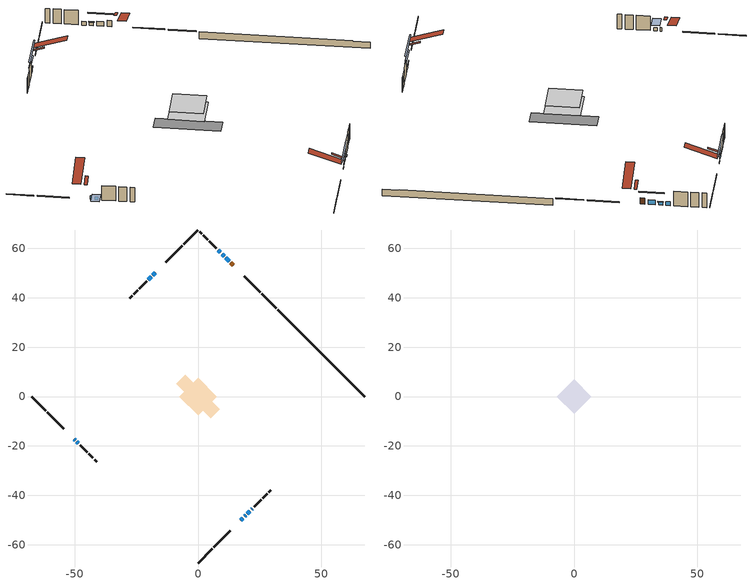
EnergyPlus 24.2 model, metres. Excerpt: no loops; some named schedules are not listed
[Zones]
conditioned space
 floor adiabatic (AdiabaticFloorConstruction): -7.52,0 0,7.52 7.52,0 0,-7.52 z2.98
 floor foundation (Slab1 construction): -8.78,5.17 -5.17,8.78 8.78,-5.17 5.17,-8.78 z-1.75
 wall outside (RimJoist1 construction): 0,-67.45 5.74,-61.71 / -67.45,0 -61.71,-5.74 / 0,67.45 -5.74,61.71 / 31.66,35.79 25.92,41.53 z0.54:0.84
 wall outside (RimJoist2 construction): 6.39,-61.05 12.98,-54.47 / -61.05,-6.39 -54.47,-12.98 / -6.39,61.05 -12.98,54.47 / 25.26,42.18 18.68,48.77 z0.54:0.84
 wall outside (AdiabaticWallConstruction 1): 14.33,53.12 13.36,54.09 z0.54:2.57
 wall outside (AdiabaticWallConstruction): -50.12,-17.33 -49.82,-17.63 / 9.07,58.38 8.11,59.34 z0.54:1.76; 12.7,54.75 11.19,56.25 z0.54:2.06; 10.54,56.91 9.73,57.72 / -19.03,48.42 -20.18,47.27 z0.54:1.48; -17.33,50.12 -18.37,49.07 / 17.33,-50.12 18.19,-49.25 z0.54:0.85; -49.17,-18.28 -48.45,-19 / 19.95,-47.49 21.03,-46.41 z0.54:1.58; 18.85,-48.6 19.3,-48.15 z0.54:1.28; 21.69,-45.76 22.07,-45.38 z0.54:1.08
 wall outside (Wall1 construction): 22.72,-44.72 25.64,-41.81 / -47.79,-19.66 -44.87,-22.57 / -20.84,46.61 -23.75,43.69 / 7.45,59.99 4.54,62.91 z0.54:5.42
 wall outside (Wall2 construction): 26.29,-41.15 27.95,-39.49 / -44.22,-23.23 -42.56,-24.89 / -24.41,43.04 -26.07,41.38 / 3.88,63.56 2.22,65.22 z0.54:5.42
 wall outside (Wall3 construction): 28.61,-38.84 29.52,-37.93 / -41.9,-25.55 -40.99,-26.45 / -26.73,40.72 -27.63,39.81 / 1.56,65.88 0.66,66.79 z0.54:5.42
 wall foundation (FoundationWall1 construction): 32.32,35.13,-1.75 32.32,35.13,0.54 63.93,3.51,0.54 63.93,3.51,0.37 67.45,0,0.37 67.45,0,-1.75
 window (WindowConstruction 7): -50.12,-17.33 -49.82,-17.63 z0.54:1.76
 window (WindowConstruction 5): 12.7,54.75 11.19,56.25 z0.54:2.06
 window (WindowConstruction 6): 10.54,56.91 9.73,57.72 z0.54:1.48
 window (WindowConstruction 9): -17.33,50.12 -18.37,49.07 z0.54:0.84
 window (WindowConstruction 10): 17.33,-50.12 18.19,-49.25 z0.54:0.84
 window (WindowConstruction 8): 9.07,58.38 8.11,59.34 z0.54:1.76
 window (WindowConstruction): -49.16,-18.28 -48.45,-19 z0.54:1.58
 window (WindowConstruction 1): -19.03,48.42 -20.18,47.27 z0.54:1.48
 window (WindowConstruction 2): 18.85,-48.6 19.3,-48.15 z0.54:1.28
 window (WindowConstruction 3): 19.95,-47.49 21.03,-46.42 z0.54:1.58
 window (WindowConstruction 4): 21.69,-45.76 22.06,-45.38 z0.54:1.07
 door (Door): 14.33,53.12 13.36,54.09 z0.54:2.57
 ceiling adiabatic (AdiabaticFloorConstruction): 0,-7.52 7.52,0 0,7.52 -7.52,0 z2.98
 roof outside (Roof2 construction): 16.67,-50.77,5.42 14.44,-48.54,6.47 13.85,-49.13,6.47 16.08,-51.36,5.42; -50.77,-16.67,5.42 -48.54,-14.44,6.47 -49.13,-13.85,6.47 -51.36,-16.08,5.42; -16.67,50.77,5.42 -14.44,48.54,6.47 -13.85,49.13,6.47 -16.08,51.36,5.42; 14.99,52.46,5.42 12.75,50.23,6.47 13.34,49.64,6.47 15.57,51.87,5.42
attic - vented
 floor to conditioned space (Floor1 construction Reversed): -6.97,0 0,6.97 6.97,0 0,-6.97 z5.42
 roof outside (Roof1 construction): 15.43,-52.02,5.42 8.64,-45.23,8.62 6.85,-47.02,8.62 13.64,-53.81,5.42; -52.02,-15.43,5.42 -45.23,-8.64,8.62 -47.02,-6.85,8.62 -53.81,-13.64,5.42; -15.43,52.02,5.42 -8.64,45.23,8.62 -6.85,47.02,8.62 -13.64,53.81,5.42; 16.23,51.21,5.42 9.45,44.43,8.62 11.23,42.64,8.62 18.02,49.43,5.42
shading: 9.33,58.12 14.57,52.88 14.86,53.17 9.62,58.41 z4.7; 9.58,57.86 10.68,56.77 10.97,57.06 9.88,58.15 z1.68; -22.18,45.27 -13.53,53.92 -13.82,54.21 -22.47,45.56 z6.22; 22,-45.45 13.53,-53.92 13.82,-54.21 22.29,-45.74 z6.22; -47.91,-19.54 -49.7,-17.75 -52.4,-20.44 -50.6,-22.23 z2.34; -22.05,45.4 -17.16,50.28 -17.45,50.57 -22.34,45.69 z4.12; 21.16,-46.28 16.98,-50.46 17.27,-50.76 21.45,-46.57 z3.92; 22.9,-44.55 18.09,-49.36 18.38,-49.65 23.19,-44.84 z4.22; 22.21,-45.24 21.55,-45.9 21.84,-46.19 22.5,-45.53 z1.27
[Building]
Building 1: Terrain=Suburbs
[Site:Location]
Toronto City Centre_ON: Latitude {deg}=43.63; Longitude {deg}=-79.39; Time Zone {hr}=-5; Elevation {m}=77; Keep Site Location Information=Yes
[Site:GroundTemperature:Shallow]
5.01852, 3.26908, 3.12898, 3.95918, 7.29196, 10.6092, 13.4851, 15.3069, 15.4617, 13.9799, 11.1774, 7.9619
[Site:WaterMainsTemperature]
Calculation Method=Schedule; Temperature Schedule=mains temperature schedule
[Material] Roughness=Rough; Thermal Absorptance=0.9
Name | Thickness {m} | Conductivity {W/m-K} | Density {kg/m3} | Specific Heat {J/kg-K} | Solar Absorptance | Visible Absorptance
asphalt or fiberglass shingles | 0.00635 | 0.162714 | 1121.4 | 1465.45 | 0.4 | 0.4
ceiling loosefill ins | 0.254 | 0.0480833 | 16.02 | 1046.75 | 0.7 | 0.7
ceiling stud and cavity | 0.1397 | 0.200345 | 65.682 | 1177.47 | 0.7 | 0.7
concrete 4.0 in. | 0.1016 | 1.803125 | 2242.8 | 837.4 | 0.7 | 0.7
concrete 8.0 in. | 0.2032 | 1.803125 | 2242.8 | 837.4 | 0.7 | 0.7
door material | 0.04445 | 0.053851 | 512.64 | 1214.23 | 0.7 | 0.7
exterior vertical ins | 0.0457286 | 0.029427 | 32.04 | 1214.23 | 0.7 | 0.7
floor covering | 0.0127 | 0.0433444 | 54.468 | 1339.84 | 0.6 | 0.6
floor rigid ins; wall rigid ins | 0.512978 | 0.029427 | 32.04 | 1214.23 | 0.7 | 0.7
floor stud and cavity | 0.1397 | 1.75129 | 37.0049 | 1207.88 | 0.7 | 0.7
furniture material conditioned space 1 | 0.1524 | 0.115458 | 640.8 | 1214.23 | 0.6 | 0.6
gypsum board | 0.0127 | 0.160291 | 801 | 837.4 | 0.6 | 0.6
gypsum board 1 | 0.0127 | 0.160291 | 801 | 837.4 | 0.7 | 0.7
osb sheathing 0.5 in. | 0.0127 | 0.115458 | 512.64 | 1214.23 | 0.7 | 0.7
osb sheathing 0.75 in. | 0.01905 | 0.115458 | 512.64 | 1214.23 | 0.7 | 0.7
osb sheathing 2.0 in. | 0.0508 | 0.115458 | 512.64 | 1214.23 | 0.7 | 0.7
rim joist rigid ins | 0.051816 | 0.029427 | 32.04 | 1214.23 | 0.7 | 0.7
rim joist stud and cavity | 0.0508 | 0.0405436 | 125.044 | 1163.47 | 0.6 | 0.6
rim joist stud and cavity 1 | 0.0508 | 0.275866 | 125.044 | 1163.47 | 0.6 | 0.6
roof rigid ins | 0.103632 | 0.029427 | 32.04 | 1214.23 | 0.7 | 0.7
roof stud and cavity | 0.2032 | 0.0697794 | 78.34581 | 1123.46 | 0.7 | 0.7
wall stud and cavity | 0.1397 | 0.0817079 | 139.0536 | 1170.24 | 0.7 | 0.7
wall stud and cavity 1 | 0.1397 | 0.084134 | 139.0536 | 1170.24 | 0.7 | 0.7
wall stud and cavity 2 | 0.1397 | 0.111274 | 139.0536 | 1170.24 | 0.7 | 0.7
wall stud and cavity 3 | 0.0889 | 0.380278 | 52.3479 | 1209.89 | 0.7 | 0.7
wall stud and cavity 4 | 0.0889 | 0.391764 | 83.0341 | 1211.67 | 0.7 | 0.7
wood siding | 0.0254 | 0.102417 | 544.68 | 1172.36 | 0.4 | 0.4
wood siding 1; wood siding 2; wood siding 3 | 0.0254 | 0.102417 | 544.68 | 1172.36 | 0.7 | 0.7
[WindowMaterial:SimpleGlazingSystem]
Name | U-Factor {W/m2-K} | Solar Heat Gain Coefficient
WindowMaterial | 2.02648 | 0.54
WindowMaterial 1 | 2.77541 | 0.54
WindowMaterial 10 | 2.71352 | 0.29
WindowMaterial 2 | 2.76462 | 0.49
WindowMaterial 3 | 2.78052 | 0.67
WindowMaterial 4 | 4.210237 | 0.66
WindowMaterial 5 | 2.79414 | 0.65
WindowMaterial 6 | 2.773703 | 0.65
WindowMaterial 7 | 3.10246 | 0.6
WindowMaterial 8 | 2.98038 | 0.61
WindowMaterial 9 | 2.722601 | 0.31
[Construction]
AdiabaticFloorConstruction: floor stud and cavity, floor rigid ins, osb sheathing 0.75 in., floor covering
AdiabaticWallConstruction: wood siding 2, wall rigid ins, wall stud and cavity 3, gypsum board
AdiabaticWallConstruction 1: wood siding 3, wall rigid ins, wall stud and cavity 3, gypsum board
Door: door material
Floor1 construction Reversed: gypsum board, ceiling stud and cavity, ceiling loosefill ins
FoundationWall1 construction: concrete 8.0 in., gypsum board 1
furniture construction conditioned space 1: furniture material conditioned space 1
PartitionWallConstruction: gypsum board, wall stud and cavity 4, gypsum board
RimJoist1 construction: wood siding 1, rim joist rigid ins, osb sheathing 2.0 in., rim joist stud and cavity
RimJoist2 construction: wood siding 1, rim joist rigid ins, osb sheathing 2.0 in., rim joist stud and cavity 1
Roof1 construction: asphalt or fiberglass shingles
Roof2 construction: asphalt or fiberglass shingles, roof rigid ins, osb sheathing 0.75 in., roof stud and cavity, gypsum board
Slab1 construction: concrete 4.0 in.
Wall1 construction: wood siding, osb sheathing 0.5 in., wall stud and cavity, gypsum board
Wall2 construction: wood siding, osb sheathing 0.5 in., wall stud and cavity 1, gypsum board
Wall3 construction: wood siding, osb sheathing 0.5 in., wall stud and cavity 2, gypsum board
WindowConstruction: WindowMaterial
WindowConstruction 1: WindowMaterial 1
WindowConstruction 10: WindowMaterial 10
WindowConstruction 2: WindowMaterial 2
WindowConstruction 3: WindowMaterial 3
WindowConstruction 4: WindowMaterial 4
WindowConstruction 5: WindowMaterial 5
WindowConstruction 6: WindowMaterial 6
WindowConstruction 7: WindowMaterial 7
WindowConstruction 8: WindowMaterial 8
WindowConstruction 9: WindowMaterial 9
[Zone] Multiplier=1; Part of Total Floor Area=Yes
Name | Volume {m3}
attic - vented | 50.4131
conditioned space | 574
[Space]
Name | Zone | Volume {m3}
attic - vented 1 | attic - vented | 50.4131
conditioned space 1 | conditioned space | 574
[ZoneInfiltration:EffectiveLeakageArea]
infil attic - vented 1: Zone or Space=attic - vented 1; Schedule=Always On Discrete; Effective Air Leakage Area {cm2}=4087.58; Stack Coefficient=0.000222448; Wind Coefficient=1.00771e-05
[ZoneMixing]
whole house fan mix: Zone or Space=attic - vented; Schedule=Always On Continuous; Design Flow Rate Calculation Method=Flow/Zone; Design Flow Rate {m3/s}=0; Source Zone or Space=conditioned space
[SurfaceProperty:ExposedFoundationPerimeter]
Slab1: Exposed Perimeter Calculation Method=TotalExposedPerimeter; Total Exposed Perimeter {m}=49.683
[InternalMass] Zone or ZoneList=conditioned space; Space or SpaceList=conditioned space 1
Name | Construction | Surface Area {m2}
furniture mass conditioned space 1 | furniture construction conditioned space 1 | 85.5801
partition wall mass | PartitionWallConstruction | 213.95
[Lights]
interior lighting: Zone or ZoneList or Space or SpaceList=conditioned space 1; Schedule=interior lighting schedule; Design Level Calculation Method=LightingLevel; Lighting Level {W}=343.2; Return Air Fraction=0; Fraction Radiant=0.6; Fraction Visible=0.2; Fraction Replaceable=1
[People]
occupants: Zone or ZoneList or Space or SpaceList=conditioned space 1; Number of People Schedule=occupants schedule; Number of People Calculation Method=People; Number of People=3; Fraction Radiant=0.314171; Sensible Heat Fraction=0.56303; Activity Level Schedule=occupants activity schedule; Carbon Dioxide Generation Rate {m3/s-W}=0; Enable ASHRAE 55 Comfort Warnings=No; Mean Radiant Temperature Calculation Type=EnclosureAveraged
[ElectricEquipment] Zone or ZoneList or Space or SpaceList=conditioned space 1; Design Level Calculation Method=EquipmentLevel
Name | Schedule | Design Level {W} | Fraction Latent | Fraction Radiant | Fraction Lost
clothes dryer | clothes dryer schedule | 140.772 | 0.015 | 0.081 | 0.85
clothes washer | clothes washer schedule | 32.1985 | 0.03 | 0.162 | 0.7
cooking range | cooking range schedule | 215.147 | 0.08 | 0.432 | 0.2
dishwasher | dishwasher schedule | 66.8632 | 0.3 | 0.18 | 0.4
fridge | fridge schedule | 72.9452 | 0 | 0.6 | 0
mech vent house fan | mech vent house fan schedule | 7.62 | 0 | 0 | 1
mech vent house fan cfis | mech vent house fan cfis schedule | 0 | 0 | 0 | 0
misc plug loads | misc plug loads schedule | 494.7 | 0.045 | 0.513 | 0.1
whole house fan | Always On Discrete | 0 | 0 | 0 | 1
[OtherEquipment] Zone or ZoneList or Space or SpaceList=conditioned space 1; Design Level Calculation Method=EquipmentLevel
Name | Fuel Type | Schedule | Design Level {W} | Fraction Latent | Fraction Radiant | Fraction Lost
clothes dryer 1 | Electricity | clothes dryer schedule | 0 | 0.015 | 0.081 | 0.85
cooking range 1 | Electricity | cooking range schedule | 0 | 0.08 | 0.432 | 0.2
general water use latent | None | general water use schedule | 62.594 | 1 | 0 | 0
general water use sensible | None | general water use schedule | -61.6891 | 0 | 0.6 | 0
mech vent house fan latent load | None | Always On Discrete | 0 | 1 | 0 | 0
mech vent house fan sensible load | None | Always On Discrete | 0 | 0 | 0 | 0
water heater energy adjustment1 | NaturalGas | Always On Discrete | 0.01 | 0 | 0 | 1
[ZoneInfiltration:DesignFlowRate] Zone or ZoneList or Space or SpaceList=conditioned space 1; Schedule=Always On Discrete; Design Flow Rate Calculation Method=Flow/Zone; Design Flow Rate {m3/s}=0
infil flow; natural vent flow; whole house fan flow
[Foundation:Kiva]
Foundation Kiva 1: Initial Indoor Air Temperature {C}=18; Wall Height Above Grade {m}=0.539984; Wall Depth Below Slab {m}=0.2032; Custom Block Material Name 1=exterior vertical ins; Custom Block Depth 1 {m}=2.28999; Custom Block X Position 1 {m}=0.2159; Custom Block Z Position 1 {m}=0
[Foundation:Kiva:Settings]
Soil Conductivity {W/m-K}=0.849921; Soil Density {kg/m3}=1842.3; Soil Specific Heat {J/kg-K}=418.7; Ground Solar Absorptivity=0.9; Ground Thermal Absorptivity=0.9; Ground Surface Roughness {m}=0.03; Far-Field Width {m}=40; Deep-Ground Boundary Condition=ZeroFlux; Deep-Ground Depth {m}=40; Minimum Cell Dimension {m}=0.2; Maximum Cell Growth Coefficient=3; Simulation Timestep=Timestep
[Exterior:Lights]
exterior lighting: Schedule=exterior lighting schedule; Design Level {W}=75.6
[Schedule:Constant]
Name | Hourly Value
Always On Continuous; mech vent house fan schedule; mech vent house fan cfis schedule; Always On Discrete | 1
occupants activity schedule | 117.228
fridge schedule | 0
[Schedule:Week:Daily]
interior lighting schedule Week Rule - Jan1-Jan27: interior lighting schedule day, interior lighting schedule day, interior lighting schedule day, interior lighting schedule day, interior lighting schedule day, interior lighting schedule day, interior lighting schedule day, interior lighting schedule default day, interior lighting schedule default day, interior lighting schedule default day, interior lighting schedule default day, interior lighting schedule default day
interior lighting schedule Week Rule - Jan28-Feb3: interior lighting schedule day, interior lighting schedule day, interior lighting schedule day, interior lighting schedule day, interior lighting schedule day 1, interior lighting schedule day 1, interior lighting schedule day 1, interior lighting schedule default day, interior lighting schedule default day, interior lighting schedule default day, interior lighting schedule default day, interior lighting schedule default day
interior lighting schedule Week Rule - Feb4-Feb24: interior lighting schedule day 1, interior lighting schedule day 1, interior lighting schedule day 1, interior lighting schedule day 1, interior lighting schedule day 1, interior lighting schedule day 1, interior lighting schedule day 1, interior lighting schedule default day, interior lighting schedule default day, interior lighting schedule default day, interior lighting schedule default day, interior lighting schedule default day
interior lighting schedule Week Rule - Feb25-Mar3: interior lighting schedule day 1, interior lighting schedule day 1, interior lighting schedule day 1, interior lighting schedule day 1, interior lighting schedule day 2, interior lighting schedule day 2, interior lighting schedule day 2, interior lighting schedule default day, interior lighting schedule default day, interior lighting schedule default day, interior lighting schedule default day, interior lighting schedule default day
interior lighting schedule Week Rule - Mar4-Mar31: interior lighting schedule day 2, interior lighting schedule day 2, interior lighting schedule day 2, interior lighting schedule day 2, interior lighting schedule day 2, interior lighting schedule day 2, interior lighting schedule day 2, interior lighting schedule default day, interior lighting schedule default day, interior lighting schedule default day, interior lighting schedule default day, interior lighting schedule default day
interior lighting schedule Week Rule - Apr1-Apr28: interior lighting schedule day 3, interior lighting schedule day 3, interior lighting schedule day 3, interior lighting schedule day 3, interior lighting schedule day 3, interior lighting schedule day 3, interior lighting schedule day 3, interior lighting schedule default day, interior lighting schedule default day, interior lighting schedule default day, interior lighting schedule default day, interior lighting schedule default day
interior lighting schedule Week Rule - Apr29-May5: interior lighting schedule day 3, interior lighting schedule day 3, interior lighting schedule day 4, interior lighting schedule day 4, interior lighting schedule day 4, interior lighting schedule day 4, interior lighting schedule day 4, interior lighting schedule default day, interior lighting schedule default day, interior lighting schedule default day, interior lighting schedule default day, interior lighting schedule default day
interior lighting schedule Week Rule - May6-May26: interior lighting schedule day 4, interior lighting schedule day 4, interior lighting schedule day 4, interior lighting schedule day 4, interior lighting schedule day 4, interior lighting schedule day 4, interior lighting schedule day 4, interior lighting schedule default day, interior lighting schedule default day, interior lighting schedule default day, interior lighting schedule default day, interior lighting schedule default day
interior lighting schedule Week Rule - May27-Jun2: interior lighting schedule day 4, interior lighting schedule day 4, interior lighting schedule day 4, interior lighting schedule day 4, interior lighting schedule day 4, interior lighting schedule day 5, interior lighting schedule day 5, interior lighting schedule default day, interior lighting schedule default day, interior lighting schedule default day, interior lighting schedule default day, interior lighting schedule default day
interior lighting schedule Week Rule - Jun3-Jun30: interior lighting schedule day 5, interior lighting schedule day 5, interior lighting schedule day 5, interior lighting schedule day 5, interior lighting schedule day 5, interior lighting schedule day 5, interior lighting schedule day 5, interior lighting schedule default day, interior lighting schedule default day, interior lighting schedule default day, interior lighting schedule default day, interior lighting schedule default day
interior lighting schedule Week Rule - Jul1-Jul28: interior lighting schedule day 6, interior lighting schedule day 6, interior lighting schedule day 6, interior lighting schedule day 6, interior lighting schedule day 6, interior lighting schedule day 6, interior lighting schedule day 6, interior lighting schedule default day, interior lighting schedule default day, interior lighting schedule default day, interior lighting schedule default day, interior lighting schedule default day
interior lighting schedule Week Rule - Jul29-Aug4: interior lighting schedule day 6, interior lighting schedule day 6, interior lighting schedule day 6, interior lighting schedule day 7, interior lighting schedule day 7, interior lighting schedule day 7, interior lighting schedule day 7, interior lighting schedule default day, interior lighting schedule default day, interior lighting schedule default day, interior lighting schedule default day, interior lighting schedule default day
interior lighting schedule Week Rule - Aug5-Aug25: interior lighting schedule day 7, interior lighting schedule day 7, interior lighting schedule day 7, interior lighting schedule day 7, interior lighting schedule day 7, interior lighting schedule day 7, interior lighting schedule day 7, interior lighting schedule default day, interior lighting schedule default day, interior lighting schedule default day, interior lighting schedule default day, interior lighting schedule default day
interior lighting schedule Week Rule - Aug26-Sep1: interior lighting schedule day 7, interior lighting schedule day 7, interior lighting schedule day 7, interior lighting schedule day 7, interior lighting schedule day 7, interior lighting schedule day 7, interior lighting schedule day 8, interior lighting schedule default day, interior lighting schedule default day, interior lighting schedule default day, interior lighting schedule default day, interior lighting schedule default day
interior lighting schedule Week Rule - Sep2-Sep29: interior lighting schedule day 8, interior lighting schedule day 8, interior lighting schedule day 8, interior lighting schedule day 8, interior lighting schedule day 8, interior lighting schedule day 8, interior lighting schedule day 8, interior lighting schedule default day, interior lighting schedule default day, interior lighting schedule default day, interior lighting schedule default day, interior lighting schedule default day
interior lighting schedule Week Rule - Sep30-Oct6: interior lighting schedule day 8, interior lighting schedule day 9, interior lighting schedule day 9, interior lighting schedule day 9, interior lighting schedule day 9, interior lighting schedule day 9, interior lighting schedule day 9, interior lighting schedule default day, interior lighting schedule default day, interior lighting schedule default day, interior lighting schedule default day, interior lighting schedule default day
interior lighting schedule Week Rule - Oct7-Oct27: interior lighting schedule day 9, interior lighting schedule day 9, interior lighting schedule day 9, interior lighting schedule day 9, interior lighting schedule day 9, interior lighting schedule day 9, interior lighting schedule day 9, interior lighting schedule default day, interior lighting schedule default day, interior lighting schedule default day, interior lighting schedule default day, interior lighting schedule default day
interior lighting schedule Week Rule - Oct28-Nov3: interior lighting schedule day 9, interior lighting schedule day 9, interior lighting schedule day 9, interior lighting schedule day 9, interior lighting schedule day 10, interior lighting schedule day 10, interior lighting schedule day 10, interior lighting schedule default day, interior lighting schedule default day, interior lighting schedule default day, interior lighting schedule default day, interior lighting schedule default day
interior lighting schedule Week Rule - Nov4-Nov24: interior lighting schedule day 10, interior lighting schedule day 10, interior lighting schedule day 10, interior lighting schedule day 10, interior lighting schedule day 10, interior lighting schedule day 10, interior lighting schedule day 10, interior lighting schedule default day, interior lighting schedule default day, interior lighting schedule default day, interior lighting schedule default day, interior lighting schedule default day
interior lighting schedule Week Rule - Nov25-Dec1: interior lighting schedule day 10, interior lighting schedule day 10, interior lighting schedule day 10, interior lighting schedule day 10, interior lighting schedule day 10, interior lighting schedule day 10, interior lighting schedule day 11, interior lighting schedule default day, interior lighting schedule default day, interior lighting schedule default day, interior lighting schedule default day, interior lighting schedule default day
interior lighting schedule Week Rule - Dec2-Dec31: interior lighting schedule day 11, interior lighting schedule day 11, interior lighting schedule day 11, interior lighting schedule day 11, interior lighting schedule day 11, interior lighting schedule day 11, interior lighting schedule day 11, interior lighting schedule default day, interior lighting schedule default day, interior lighting schedule default day, interior lighting schedule default day, interior lighting schedule default day
occupants schedule Week Rule - Jan1-Dec31: occupants schedule day, occupants schedule day, occupants schedule day, occupants schedule day, occupants schedule day, occupants schedule day, occupants schedule day, occupants schedule default day, occupants schedule default day, occupants schedule default day, occupants schedule default day, occupants schedule default day
clothes dryer schedule Week Rule - Jan1-Dec31: clothes dryer schedule day, clothes dryer schedule day, clothes dryer schedule day, clothes dryer schedule day, clothes dryer schedule day, clothes dryer schedule day, clothes dryer schedule day, clothes dryer schedule default day, clothes dryer schedule default day, clothes dryer schedule default day, clothes dryer schedule default day, clothes dryer schedule default day
clothes washer schedule Week Rule - Jan1-Dec31: clothes washer schedule day, clothes washer schedule day, clothes washer schedule day, clothes washer schedule day, clothes washer schedule day, clothes washer schedule day, clothes washer schedule day, clothes washer schedule default day, clothes washer schedule default day, clothes washer schedule default day, clothes washer schedule default day, clothes washer schedule default day
cooking range schedule Week Rule - Jan1-Dec31: cooking range schedule day, cooking range schedule day, cooking range schedule day, cooking range schedule day, cooking range schedule day, cooking range schedule day, cooking range schedule day, cooking range schedule default day, cooking range schedule default day, cooking range schedule default day, cooking range schedule default day, cooking range schedule default day
dishwasher schedule Week Rule - Jan1-Dec31: dishwasher schedule day, dishwasher schedule day, dishwasher schedule day, dishwasher schedule day, dishwasher schedule day, dishwasher schedule day, dishwasher schedule day, dishwasher schedule default day, dishwasher schedule default day, dishwasher schedule default day, dishwasher schedule default day, dishwasher schedule default day
misc plug loads schedule Week Rule - Jan1-Dec31: misc plug loads schedule day, misc plug loads schedule day, misc plug loads schedule day, misc plug loads schedule day, misc plug loads schedule day, misc plug loads schedule day, misc plug loads schedule day, misc plug loads schedule default day, misc plug loads schedule default day, misc plug loads schedule default day, misc plug loads schedule default day, misc plug loads schedule default day
general water use schedule Week Rule - Jan1-Dec31: general water use schedule day, general water use schedule day, general water use schedule day, general water use schedule day, general water use schedule day, general water use schedule day, general water use schedule day, general water use schedule default day, general water use schedule default day, general water use schedule default day, general water use schedule default day, general water use schedule default day
exterior lighting schedule Week Rule - Jan1-Jan27: exterior lighting schedule day, exterior lighting schedule day, exterior lighting schedule day, exterior lighting schedule day, exterior lighting schedule day, exterior lighting schedule day, exterior lighting schedule day, exterior lighting schedule default day, exterior lighting schedule default day, exterior lighting schedule default day, exterior lighting schedule default day, exterior lighting schedule default day
exterior lighting schedule Week Rule - Jan28-Feb3: exterior lighting schedule day, exterior lighting schedule day, exterior lighting schedule day, exterior lighting schedule day, exterior lighting schedule day 1, exterior lighting schedule day 1, exterior lighting schedule day 1, exterior lighting schedule default day, exterior lighting schedule default day, exterior lighting schedule default day, exterior lighting schedule default day, exterior lighting schedule default day
exterior lighting schedule Week Rule - Feb4-Feb24: exterior lighting schedule day 1, exterior lighting schedule day 1, exterior lighting schedule day 1, exterior lighting schedule day 1, exterior lighting schedule day 1, exterior lighting schedule day 1, exterior lighting schedule day 1, exterior lighting schedule default day, exterior lighting schedule default day, exterior lighting schedule default day, exterior lighting schedule default day, exterior lighting schedule default day
exterior lighting schedule Week Rule - Feb25-Mar3: exterior lighting schedule day 1, exterior lighting schedule day 1, exterior lighting schedule day 1, exterior lighting schedule day 1, exterior lighting schedule day 2, exterior lighting schedule day 2, exterior lighting schedule day 2, exterior lighting schedule default day, exterior lighting schedule default day, exterior lighting schedule default day, exterior lighting schedule default day, exterior lighting schedule default day
exterior lighting schedule Week Rule - Mar4-Mar31: exterior lighting schedule day 2, exterior lighting schedule day 2, exterior lighting schedule day 2, exterior lighting schedule day 2, exterior lighting schedule day 2, exterior lighting schedule day 2, exterior lighting schedule day 2, exterior lighting schedule default day, exterior lighting schedule default day, exterior lighting schedule default day, exterior lighting schedule default day, exterior lighting schedule default day
exterior lighting schedule Week Rule - Apr1-Apr28: exterior lighting schedule day 3, exterior lighting schedule day 3, exterior lighting schedule day 3, exterior lighting schedule day 3, exterior lighting schedule day 3, exterior lighting schedule day 3, exterior lighting schedule day 3, exterior lighting schedule default day, exterior lighting schedule default day, exterior lighting schedule default day, exterior lighting schedule default day, exterior lighting schedule default day
exterior lighting schedule Week Rule - Apr29-May5: exterior lighting schedule day 3, exterior lighting schedule day 3, exterior lighting schedule day 4, exterior lighting schedule day 4, exterior lighting schedule day 4, exterior lighting schedule day 4, exterior lighting schedule day 4, exterior lighting schedule default day, exterior lighting schedule default day, exterior lighting schedule default day, exterior lighting schedule default day, exterior lighting schedule default day
exterior lighting schedule Week Rule - May6-May26: exterior lighting schedule day 4, exterior lighting schedule day 4, exterior lighting schedule day 4, exterior lighting schedule day 4, exterior lighting schedule day 4, exterior lighting schedule day 4, exterior lighting schedule day 4, exterior lighting schedule default day, exterior lighting schedule default day, exterior lighting schedule default day, exterior lighting schedule default day, exterior lighting schedule default day
exterior lighting schedule Week Rule - May27-Jun2: exterior lighting schedule day 4, exterior lighting schedule day 4, exterior lighting schedule day 4, exterior lighting schedule day 4, exterior lighting schedule day 4, exterior lighting schedule day 5, exterior lighting schedule day 5, exterior lighting schedule default day, exterior lighting schedule default day, exterior lighting schedule default day, exterior lighting schedule default day, exterior lighting schedule default day
exterior lighting schedule Week Rule - Jun3-Jun30: exterior lighting schedule day 5, exterior lighting schedule day 5, exterior lighting schedule day 5, exterior lighting schedule day 5, exterior lighting schedule day 5, exterior lighting schedule day 5, exterior lighting schedule day 5, exterior lighting schedule default day, exterior lighting schedule default day, exterior lighting schedule default day, exterior lighting schedule default day, exterior lighting schedule default day
exterior lighting schedule Week Rule - Jul1-Jul28: exterior lighting schedule day 6, exterior lighting schedule day 6, exterior lighting schedule day 6, exterior lighting schedule day 6, exterior lighting schedule day 6, exterior lighting schedule day 6, exterior lighting schedule day 6, exterior lighting schedule default day, exterior lighting schedule default day, exterior lighting schedule default day, exterior lighting schedule default day, exterior lighting schedule default day
exterior lighting schedule Week Rule - Jul29-Aug4: exterior lighting schedule day 6, exterior lighting schedule day 6, exterior lighting schedule day 6, exterior lighting schedule day 7, exterior lighting schedule day 7, exterior lighting schedule day 7, exterior lighting schedule day 7, exterior lighting schedule default day, exterior lighting schedule default day, exterior lighting schedule default day, exterior lighting schedule default day, exterior lighting schedule default day
exterior lighting schedule Week Rule - Aug5-Aug25: exterior lighting schedule day 7, exterior lighting schedule day 7, exterior lighting schedule day 7, exterior lighting schedule day 7, exterior lighting schedule day 7, exterior lighting schedule day 7, exterior lighting schedule day 7, exterior lighting schedule default day, exterior lighting schedule default day, exterior lighting schedule default day, exterior lighting schedule default day, exterior lighting schedule default day
exterior lighting schedule Week Rule - Aug26-Sep1: exterior lighting schedule day 7, exterior lighting schedule day 7, exterior lighting schedule day 7, exterior lighting schedule day 7, exterior lighting schedule day 7, exterior lighting schedule day 7, exterior lighting schedule day 8, exterior lighting schedule default day, exterior lighting schedule default day, exterior lighting schedule default day, exterior lighting schedule default day, exterior lighting schedule default day
exterior lighting schedule Week Rule - Sep2-Sep29: exterior lighting schedule day 8, exterior lighting schedule day 8, exterior lighting schedule day 8, exterior lighting schedule day 8, exterior lighting schedule day 8, exterior lighting schedule day 8, exterior lighting schedule day 8, exterior lighting schedule default day, exterior lighting schedule default day, exterior lighting schedule default day, exterior lighting schedule default day, exterior lighting schedule default day
exterior lighting schedule Week Rule - Sep30-Oct6: exterior lighting schedule day 8, exterior lighting schedule day 9, exterior lighting schedule day 9, exterior lighting schedule day 9, exterior lighting schedule day 9, exterior lighting schedule day 9, exterior lighting schedule day 9, exterior lighting schedule default day, exterior lighting schedule default day, exterior lighting schedule default day, exterior lighting schedule default day, exterior lighting schedule default day
exterior lighting schedule Week Rule - Oct7-Oct27: exterior lighting schedule day 9, exterior lighting schedule day 9, exterior lighting schedule day 9, exterior lighting schedule day 9, exterior lighting schedule day 9, exterior lighting schedule day 9, exterior lighting schedule day 9, exterior lighting schedule default day, exterior lighting schedule default day, exterior lighting schedule default day, exterior lighting schedule default day, exterior lighting schedule default day
exterior lighting schedule Week Rule - Oct28-Nov3: exterior lighting schedule day 9, exterior lighting schedule day 9, exterior lighting schedule day 9, exterior lighting schedule day 9, exterior lighting schedule day 10, exterior lighting schedule day 10, exterior lighting schedule day 10, exterior lighting schedule default day, exterior lighting schedule default day, exterior lighting schedule default day, exterior lighting schedule default day, exterior lighting schedule default day
exterior lighting schedule Week Rule - Nov4-Nov24: exterior lighting schedule day 10, exterior lighting schedule day 10, exterior lighting schedule day 10, exterior lighting schedule day 10, exterior lighting schedule day 10, exterior lighting schedule day 10, exterior lighting schedule day 10, exterior lighting schedule default day, exterior lighting schedule default day, exterior lighting schedule default day, exterior lighting schedule default day, exterior lighting schedule default day
exterior lighting schedule Week Rule - Nov25-Dec1: exterior lighting schedule day 10, exterior lighting schedule day 10, exterior lighting schedule day 10, exterior lighting schedule day 10, exterior lighting schedule day 10, exterior lighting schedule day 10, exterior lighting schedule day 11, exterior lighting schedule default day, exterior lighting schedule default day, exterior lighting schedule default day, exterior lighting schedule default day, exterior lighting schedule default day
[Schedule:Year]
interior lighting schedule: interior lighting schedule Week Rule - Jan1-Jan27, 1, 1, 1, 27, interior lighting schedule Week Rule - Jan28-Feb3, 1, 28, 2, 3, interior lighting schedule Week Rule - Feb4-Feb24, 2, 4, 2, 24, interior lighting schedule Week Rule - Feb25-Mar3, 2, 25, 3, 3, interior lighting schedule Week Rule - Mar4-Mar31, 3, 4, 3, 31, interior lighting schedule Week Rule - Apr1-Apr28, 4, 1, 4, 28, interior lighting schedule Week Rule - Apr29-May5, 4, 29, 5, 5, interior lighting schedule Week Rule - May6-May26, 5, 6, 5, 26, interior lighting schedule Week Rule - May27-Jun2, 5, 27, 6, 2, interior lighting schedule Week Rule - Jun3-Jun30, 6, 3, 6, 30, interior lighting schedule Week Rule - Jul1-Jul28, 7, 1, 7, 28, interior lighting schedule Week Rule - Jul29-Aug4, 7, 29, 8, 4, interior lighting schedule Week Rule - Aug5-Aug25, 8, 5, 8, 25, interior lighting schedule Week Rule - Aug26-Sep1, 8, 26, 9, 1, interior lighting schedule Week Rule - Sep2-Sep29, 9, 2, 9, 29, interior lighting schedule Week Rule - Sep30-Oct6, 9, 30, 10, 6, interior lighting schedule Week Rule - Oct7-Oct27, 10, 7, 10, 27, interior lighting schedule Week Rule - Oct28-Nov3, 10, 28, 11, 3, interior lighting schedule Week Rule - Nov4-Nov24, 11, 4, 11, 24, interior lighting schedule Week Rule - Nov25-Dec1, 11, 25, 12, 1, interior lighting schedule Week Rule - Dec2-Dec31, 12, 2, 12, 31
occupants schedule: occupants schedule Week Rule - Jan1-Dec31, 1, 1, 12, 31
clothes dryer schedule: clothes dryer schedule Week Rule - Jan1-Dec31, 1, 1, 12, 31
clothes washer schedule: clothes washer schedule Week Rule - Jan1-Dec31, 1, 1, 12, 31
cooking range schedule: cooking range schedule Week Rule - Jan1-Dec31, 1, 1, 12, 31
dishwasher schedule: dishwasher schedule Week Rule - Jan1-Dec31, 1, 1, 12, 31
misc plug loads schedule: misc plug loads schedule Week Rule - Jan1-Dec31, 1, 1, 12, 31
general water use schedule: general water use schedule Week Rule - Jan1-Dec31, 1, 1, 12, 31
exterior lighting schedule: exterior lighting schedule Week Rule - Jan1-Jan27, 1, 1, 1, 27, exterior lighting schedule Week Rule - Jan28-Feb3, 1, 28, 2, 3, exterior lighting schedule Week Rule - Feb4-Feb24, 2, 4, 2, 24, exterior lighting schedule Week Rule - Feb25-Mar3, 2, 25, 3, 3, exterior lighting schedule Week Rule - Mar4-Mar31, 3, 4, 3, 31, exterior lighting schedule Week Rule - Apr1-Apr28, 4, 1, 4, 28, exterior lighting schedule Week Rule - Apr29-May5, 4, 29, 5, 5, exterior lighting schedule Week Rule - May6-May26, 5, 6, 5, 26, exterior lighting schedule Week Rule - May27-Jun2, 5, 27, 6, 2, exterior lighting schedule Week Rule - Jun3-Jun30, 6, 3, 6, 30, exterior lighting schedule Week Rule - Jul1-Jul28, 7, 1, 7, 28, exterior lighting schedule Week Rule - Jul29-Aug4, 7, 29, 8, 4, exterior lighting schedule Week Rule - Aug5-Aug25, 8, 5, 8, 25, exterior lighting schedule Week Rule - Aug26-Sep1, 8, 26, 9, 1, exterior lighting schedule Week Rule - Sep2-Sep29, 9, 2, 9, 29, exterior lighting schedule Week Rule - Sep30-Oct6, 9, 30, 10, 6, exterior lighting schedule Week Rule - Oct7-Oct27, 10, 7, 10, 27, exterior lighting schedule Week Rule - Oct28-Nov3, 10, 28, 11, 3, exterior lighting schedule Week Rule - Nov4-Nov24, 11, 4, 11, 24, exterior lighting schedule Week Rule - Nov25-Dec1, 11, 25, 12, 1, exterior lighting schedule Week Rule - Dec2-Dec31, 12, 2, 12, 31
[Schedule:Compact]
mains temperature schedule: Through: 01/01, For: AllDays, Until: 24:00, 8.80333, Through: 01/02, For: AllDays, Until: 24:00, 8.74333, Through: 01/03, For: AllDays, Until: 24:00, 8.68389, Through: 01/04, For: AllDays, Until: 24:00, 8.62611, Through: 01/05, For: AllDays, Until: 24:00, 8.56944, Through: 01/06, For: AllDays, Until: 24:00, 8.51389, Through: 01/07, For: AllDays, Until: 24:00, 8.45944, Through: 01/08, For: AllDays, Until: 24:00, 8.40611, Through: 01/09, For: AllDays, Until: 24:00, 8.35389, Through: 01/10, For: AllDays, Until: 24:00, 8.30278, Through: 01/11, For: AllDays, Until: 24:00, 8.25333, Through: 01/12, For: AllDays, Until: 24:00, 8.205, Through: 01/13, For: AllDays, Until: 24:00, 8.15778, Through: 01/14, For: AllDays, Until: 24:00, 8.11222, Through: 01/15, For: AllDays, Until: 24:00, 8.06778, Through: 01/16, For: AllDays, Until: 24:00, 8.02444, Through: 01/17, For: AllDays, Until: 24:00, 7.98222, Through: 01/18, For: AllDays, Until: 24:00, 7.94167, Through: 01/19, For: AllDays, Until: 24:00, 7.90222, Through: 01/20, For: AllDays, Until: 24:00, 7.86444, Through: 01/21, For: AllDays, Until: 24:00, 7.82778, Through: 01/22, For: AllDays, Until: 24:00, 7.79278, Through: 01/23, For: AllDays, Until: 24:00, 7.75889, Through: 01/24, For: AllDays, Until: 24:00, 7.72667, Through: 01/25, For: AllDays, Until: 24:00, 7.69556, Through: 01/26, For: AllDays, Until: 24:00, 7.66611, Through: 01/27, For: AllDays, Until: 24:00, 7.63778, Through: 01/28, For: AllDays, Until: 24:00, 7.61111, Through: 01/29, For: AllDays, Until: 24:00, 7.58556, Through: 01/30, For: AllDays, Until: 24:00, 7.56167, Through: 01/31, For: AllDays, Until: 24:00, 7.53944, Through: 02/01, For: AllDays, Until: 24:00, 7.51833, Through: 02/02, For: AllDays, Until: 24:00, 7.49889, Through: 02/03, For: AllDays, Until: 24:00, 7.48111, Through: 02/04, For: AllDays, Until: 24:00, 7.46444, Through: 02/05, For: AllDays, Until: 24:00, 7.44944, Through: 02/06, For: AllDays, Until: 24:00, 7.43556, Through: 02/07, For: AllDays, Until: 24:00, 7.42333, Through: 02/08, For: AllDays, Until: 24:00, 7.41278, Through: 02/09, For: AllDays, Until: 24:00, 7.40389, Through: 02/10, For: AllDays, Until: 24:00, 7.39611, Through: 02/11, For: AllDays, Until: 24:00, 7.39, Through: 02/12, For: AllDays, Until: 24:00, 7.38556, Through: 02/13, For: AllDays, Until: 24:00, 7.38222, Through: 02/14, For: AllDays, Until: 24:00, 7.38056, Through: 02/15, For: AllDays, Until: 24:00, 7.38056, Through: 02/16, For: AllDays, Until: 24:00, 7.38222, Through: 02/17, For: AllDays, Until: 24:00, 7.385, Through: 02/18, For: AllDays, Until: 24:00, 7.38944, Through: 02/19, For: AllDays, Until: 24:00, 7.395, Through: 02/20, For: AllDays, Until: 24:00, 7.40278, Through: 02/21, For: AllDays, Until: 24:00, 7.41167, Through: 02/22, For: AllDays, Until: 24:00, 7.42222, Through: 02/23, For: AllDays, Until: 24:00, 7.43389, Through: 02/24, For: AllDays, Until: 24:00, 7.44722, Through: 02/25, For: AllDays, Until: 24:00, 7.46222, Through: 02/26, For: AllDays, Until: 24:00, 7.47833, Through: 02/27, For: AllDays, Until: 24:00, 7.49611, Through: 02/28, For: AllDays, Until: 24:00, 7.51556, Through: 03/01, For: AllDays, Until: 24:00, 7.53667, Through: 03/02, For: AllDays, Until: 24:00, 7.55889, Through: 03/03, For: AllDays, Until: 24:00, 7.58222, Through: 03/04, For: AllDays, Until: 24:00, 7.60722, Through: 03/05, For: AllDays, Until: 24:00, 7.63389, Through: 03/06, For: AllDays, Until: 24:00, 7.66222, Through: 03/07, For: AllDays, Until: 24:00, 7.69111, Through: 03/08, For: AllDays, Until: 24:00, 7.72222, Through: 03/09, For: AllDays, Until: 24:00, 7.75444, Through: 03/10, For: AllDays, Until: 24:00, 7.78778, Through: 03/11, For: AllDays, Until: 24:00, 7.82278, Through: 03/12, For: AllDays, Until: 24:00, 7.85944, Through: 03/13, For: AllDays, Until: 24:00, 7.89722, Through: 03/14, For: AllDays, Until: 24:00, 7.93611, Through: 03/15, For: AllDays, Until: 24:00, 7.97667, Through: 03/16, For: AllDays, Until: 24:00, 8.01833, Through: 03/17, For: AllDays, Until: 24:00, 8.06167, Through: 03/18, For: AllDays, Until: 24:00, 8.10611, Through: 03/19, For: AllDays, Until: 24:00, 8.15167, Through: 03/20, For: AllDays, Until: 24:00, 8.19833, Through: 03/21, For: AllDays, Until: 24:00, 8.24667, Through: 03/22, For: AllDays, Until: 24:00, 8.29611, Through: 03/23, For: AllDays, Until: 24:00, 8.34667, Through: 03/24, For: AllDays, Until: 24:00, 8.39889, Through: 03/25, For: AllDays, Until: 24:00, 8.45167, Through: 03/26, For: AllDays, Until: 24:00, 8.50611, Through: 03/27, For: AllDays, Until: 24:00, 8.56167, Through: 03/28, For: AllDays, Until: 24:00, 8.61833, Through: 03/29, For: AllDays, Until: 24:00, 8.67611, Through: 03/30, For: AllDays, Until: 24:00, 8.735, Through: 03/31, For: AllDays, Until: 24:00, 8.795, Through: 04/01, For: AllDays, Until: 24:00, 8.85611, Through: 04/02, For: AllDays, Until: 24:00, 8.91833, Through: 04/03, For: AllDays, Until: 24:00, 8.98167, Through: 04/04, For: AllDays, Until: 24:00, 9.04556, Through: 04/05, For: AllDays, Until: 24:00, 9.11111, Through: 04/06, For: AllDays, Until: 24:00, 9.17722, Through: 04/07, For: AllDays, Until: 24:00, 9.24444, Through: 04/08, For: AllDays, Until: 24:00, 9.31222, Through: 04/09, For: AllDays, Until: 24:00, 9.38167, Through: 04/10, For: AllDays, Until: 24:00, 9.45167, Through: 04/11, For: AllDays, Until: 24:00, 9.52222, Through: 04/12, For: AllDays, Until: 24:00, 9.59444, Through: 04/13, For: AllDays, Until: 24:00, 9.66667, Through: 04/14, For: AllDays, Until: 24:00, 9.74, Through: 04/15, For: AllDays, Until: 24:00, 9.81444, Through: 04/16, For: AllDays, Until: 24:00, 9.88944, Through: 04/17, For: AllDays, Until: 24:00, 9.96556, Through: 04/18, For: AllDays, Until: 24:00, 10.0417, Through: 04/19, For: AllDays, Until: 24:00, 10.1189, Through: 04/20, For: AllDays, Until: 24:00, 10.1972, Through: 04/21, For: AllDays, Until: 24:00, 10.2756, Through: 04/22, For: AllDays, Until: 24:00, 10.355, Through: 04/23, For: AllDays, Until: 24:00, 10.435, Through: 04/24, For: AllDays, Until: 24:00, 10.515, Through: 04/25, For: AllDays, Until: 24:00, 10.5961, Through: 04/26, For: AllDays, Until: 24:00, 10.6778, Through: 04/27, For: AllDays, Until: 24:00, 10.76, Through: 04/28, For: AllDays, Until: 24:00, 10.8428, Through: 04/29, For: AllDays, Until: 24:00, 10.9261, Through: 04/30, For: AllDays, Until: 24:00, 11.0094, Through: 05/01, For: AllDays, Until: 24:00, 11.0933, Through: 05/02, For: AllDays, Until: 24:00, 11.1778, Through: 05/03, For: AllDays, Until: 24:00, 11.2628, Through: 05/04, For: AllDays, Until: 24:00, 11.3478, Through: 05/05, For: AllDays, Until: 24:00, 11.4333, Through: 05/06, For: AllDays, Until: 24:00, 11.5189, Through: 05/07, For: AllDays, Until: 24:00, 11.605, Through: 05/08, For: AllDays, Until: 24:00, 11.6917, Through: 05/09, For: AllDays, Until: 24:00, 11.7778, Through: 05/10, For: AllDays, Until: 24:00, 11.865, Through: 05/11, For: AllDays, Until: 24:00, 11.9517, Through: 05/12, For: AllDays, Until: 24:00, 12.0389, Through: 05/13, For: AllDays, Until: 24:00, 12.1261, Through: 05/14, For: AllDays, Until: 24:00, 12.2133, Through: 05/15, For: AllDays, Until: 24:00, 12.3006, Through: 05/16, For: AllDays, Until: 24:00, 12.3883, Through: 05/17, For: AllDays, Until: 24:00, 12.4756, Through: 05/18, For: AllDays, Until: 24:00, 12.5628, Through: 05/19, For: AllDays, Until: 24:00, 12.6506, Through: 05/20, For: AllDays, Until: 24:00, 12.7378, Through: 05/21, For: AllDays, Until: 24:00, 12.825, Through: 05/22, For: AllDays, Until: 24:00, 12.9122, Through: 05/23, For: AllDays, Until: 24:00, 12.9994, Through: 05/24, For: AllDays, Until: 24:00, 13.0861, Through: 05/25, For: AllDays, Until: 24:00, 13.1728, Through: 05/26, For: AllDays, Until: 24:00, 13.2594, Through: 05/27, For: AllDays, Until: 24:00, 13.3456, Through: 05/28, For: AllDays, Until: 24:00, 13.4317, Through: 05/29, For: AllDays, Until: 24:00, 13.5172, Through: 05/30, For: AllDays, Until: 24:00, 13.6028, Through: 05/31, For: AllDays, Until: 24:00, 13.6878, Through: 06/01, For: AllDays, Until: 24:00, 13.7722, Through: 06/02, For: AllDays, Until: 24:00, 13.8567, Through: 06/03, For: AllDays, Until: 24:00, 13.9406, Through: 06/04, For: AllDays, Until: 24:00, 14.0239, Through: 06/05, For: AllDays, Until: 24:00, 14.1067, Through: 06/06, For: AllDays, Until: 24:00, 14.1894, Through: 06/07, For: AllDays, Until: 24:00, 14.2711, Through: 06/08, For: AllDays, Until: 24:00, 14.3528, Through: 06/09, For: AllDays, Until: 24:00, 14.4339, Through: 06/10, For: AllDays, Until: 24:00, 14.5139, Through: 06/11, For: AllDays, Until: 24:00, 14.5939, Through: 06/12, For: AllDays, Until: 24:00, 14.6728, Through: 06/13, For: AllDays, Until: 24:00, 14.7511, Through: 06/14, For: AllDays, Until: 24:00, 14.8289, Through: 06/15, For: AllDays, Until: 24:00, 14.9061, Through: 06/16, For: AllDays, Until: 24:00, 14.9822, Through: 06/17, For: AllDays, Until: 24:00, 15.0578, Through: 06/18, For: AllDays, Until: 24:00, 15.1328, Through: 06/19, For: AllDays, Until: 24:00, 15.2067, Through: 06/20, For: AllDays, Until: 24:00, 15.28, Through: 06/21, For: AllDays, Until: 24:00, 15.3522, Through: 06/22, For: AllDays, Until: 24:00, 15.4239, Through: 06/23, For: AllDays, Until: 24:00, 15.4944, Through: 06/24, For: AllDays, Until: 24:00, 15.5639, Through: 06/25, For: AllDays, Until: 24:00, 15.6328, Through: 06/26, For: AllDays, Until: 24:00, 15.7006, Through: 06/27, For: AllDays, Until: 24:00, 15.7678, Through: 06/28, For: AllDays, Until: 24:00, 15.8333, Through: 06/29, For: AllDays, Until: 24:00, 15.8983, Through: 06/30, For: AllDays, Until: 24:00, 15.9622, Through: 07/01, For: AllDays, Until: 24:00, 16.025, Through: 07/02, For: AllDays, Until: 24:00, 16.0872, Through: 07/03, For: AllDays, Until: 24:00, 16.1478, Through: 07/04, For: AllDays, Until: 24:00, 16.2072, Through: 07/05, For: AllDays, Until: 24:00, 16.2661, Through: 07/06, For: AllDays, Until: 24:00, 16.3233, Through: 07/07, For: AllDays, Until: 24:00, 16.3794, Through: 07/08, For: AllDays, Until: 24:00, 16.435, Through: 07/09, For: AllDays, Until: 24:00, 16.4889, Through: 07/10, For: AllDays, Until: 24:00, 16.5417, Through: 07/11, For: AllDays, Until: 24:00, 16.5928, Through: 07/12, For: AllDays, Until: 24:00, 16.6433, Through: 07/13, For: AllDays, Until: 24:00, 16.6922, Through: 07/14, For: AllDays, Until: 24:00, 16.74, Through: 07/15, For: AllDays, Until: 24:00, 16.7867, Through: 07/16, For: AllDays, Until: 24:00, 16.8322, Through: 07/17, For: AllDays, Until: 24:00, 16.8761, Through: 07/18, For: AllDays, Until: 24:00, 16.9189, Through: 07/19, For: AllDays, Until: 24:00, 16.96, Through: 07/20, For: AllDays, Until: 24:00, 17, Through: 07/21, For: AllDays, Until: 24:00, 17.0389, Through: 07/22, For: AllDays, Until: 24:00, 17.0761, Through: 07/23, For: AllDays, Until: 24:00, 17.1122, Through: 07/24, For: AllDays, Until: 24:00, 17.1467, Through: 07/25, For: AllDays, Until: 24:00, 17.18, Through: 07/26, For: AllDays, Until: 24:00, 17.2117, Through: 07/27, For: AllDays, Until: 24:00, 17.2422, Through: 07/28, For: AllDays, Until: 24:00, 17.2711, Through: 07/29, For: AllDays, Until: 24:00, 17.2983, Through: 07/30, For: AllDays, Until: 24:00, 17.3244, Through: 07/31, For: AllDays, Until: 24:00, 17.3494, Through: 08/01, For: AllDays, Until: 24:00, 17.3728, Through: 08/02, For: AllDays, Until: 24:00, 17.3944, Through: 08/03, For: AllDays, Until: 24:00, 17.4144, Through: 08/04, For: AllDays, Until: 24:00, 17.4333, Through: 08/05, For: AllDays, Until: 24:00, 17.4506, Through: 08/06, For: AllDays, Until: 24:00, 17.4667, Through: 08/07, For: AllDays, Until: 24:00, 17.4811, Through: 08/08, For: AllDays, Until: 24:00, 17.4939, Through: 08/09, For: AllDays, Until: 24:00, 17.5056, Through: 08/10, For: AllDays, Until: 24:00, 17.5156, Through: 08/11, For: AllDays, Until: 24:00, 17.5239, Through: 08/12, For: AllDays, Until: 24:00, 17.5311, Through: 08/13, For: AllDays, Until: 24:00, 17.5361, Through: 08/14, For: AllDays, Until: 24:00, 17.54, Through: 08/15, For: AllDays, Until: 24:00, 17.5428, Through: 08/16, For: AllDays, Until: 24:00, 17.5439, Through: 08/17, For: AllDays, Until: 24:00, 17.5433, Through: 08/18, For: AllDays, Until: 24:00, 17.5411, Through: 08/19, For: AllDays, Until: 24:00, 17.5372, Through: 08/20, For: AllDays, Until: 24:00, 17.5322, Through: 08/21, For: AllDays, Until: 24:00, 17.5256, Through: 08/22, For: AllDays, Until: 24:00, 17.5178, Through: 08/23, For: AllDays, Until: 24:00, 17.5083, Through: 08/24, For: AllDays, Until: 24:00, 17.4972, Through: 08/25, For: AllDays, Until: 24:00, 17.4844, Through: 08/26, For: AllDays, Until: 24:00, 17.4706, Through: 08/27, For: AllDays, Until: 24:00, 17.455, Through: 08/28, For: AllDays, Until: 24:00, 17.4378, Through: 08/29, For: AllDays, Until: 24:00, 17.4194, Through: 08/30, For: AllDays, Until: 24:00, 17.3994, Through: 08/31, For: AllDays, Until: 24:00, 17.3778, Through: 09/01, For: AllDays, Until: 24:00, 17.355, Through: 09/02, For: AllDays, Until: 24:00, 17.3311, Through: 09/03, For: AllDays, Until: 24:00, 17.305, Through: 09/04, For: AllDays, Until: 24:00, 17.2778, Through: 09/05, For: AllDays, Until: 24:00, 17.2494, Through: 09/06, For: AllDays, Until: 24:00, 17.2194, Through: 09/07, For: AllDays, Until: 24:00, 17.1878, Through: 09/08, For: AllDays, Until: 24:00, 17.155, Through: 09/09, For: AllDays, Until: 24:00, 17.1206, Through: 09/10, For: AllDays, Until: 24:00, 17.085, Through: 09/11, For: AllDays, Until: 24:00, 17.0483, Through: 09/12, For: AllDays, Until: 24:00, 17.01, Through: 09/13, For: AllDays, Until: 24:00, 16.97, Through: 09/14, For: AllDays, Until: 24:00, 16.9289, Through: 09/15, For: AllDays, Until: 24:00, 16.8867, Through: 09/16, For: AllDays, Until: 24:00, 16.8428, Through: 09/17, For: AllDays, Until: 24:00, 16.7983, Through: 09/18, For: AllDays, Until: 24:00, 16.7517, Through: 09/19, For: AllDays, Until: 24:00, 16.7044, Through: 09/20, For: AllDays, Until: 24:00, 16.6556, Through: 09/21, For: AllDays, Until: 24:00, 16.6056, Through: 09/22, For: AllDays, Until: 24:00, 16.5544, Through: 09/23, For: AllDays, Until: 24:00, 16.5017, Through: 09/24, For: AllDays, Until: 24:00, 16.4483, Through: 09/25, For: AllDays, Until: 24:00, 16.3933, Through: 09/26, For: AllDays, Until: 24:00, 16.3372, Through: 09/27, For: AllDays, Until: 24:00, 16.2806, Through: 09/28, For: AllDays, Until: 24:00, 16.2222, Through: 09/29, For: AllDays, Until: 24:00, 16.1628, Through: 09/30, For: AllDays, Until: 24:00, 16.1022, Through: 10/01, For: AllDays, Until: 24:00, 16.0406, Through: 10/02, For: AllDays, Until: 24:00, 15.9778, Through: 10/03, For: AllDays, Until: 24:00, 15.9144, Through: 10/04, For: AllDays, Until: 24:00, 15.8494, Through: 10/05, For: AllDays, Until: 24:00, 15.7839, Through: 10/06, For: AllDays, Until: 24:00, 15.7172, Through: 10/07, For: AllDays, Until: 24:00, 15.6494, Through: 10/08, For: AllDays, Until: 24:00, 15.5811, Through: 10/09, For: AllDays, Until: 24:00, 15.5117, Through: 10/10, For: AllDays, Until: 24:00, 15.4411, Through: 10/11, For: AllDays, Until: 24:00, 15.37, Through: 10/12, For: AllDays, Until: 24:00, 15.2978, Through: 10/13, For: AllDays, Until: 24:00, 15.225, Through: 10/14, For: AllDays, Until: 24:00, 15.1511, Through: 10/15, For: AllDays, Until: 24:00, 15.0767, Through: 10/16, For: AllDays, Until: 24:00, 15.0011, Through: 10/17, For: AllDays, Until: 24:00, 14.925, Through: 10/18, For: AllDays, Until: 24:00, 14.8483, Through: 10/19, For: AllDays, Until: 24:00, 14.7706, Through: 10/20, For: AllDays, Until: 24:00, 14.6922, Through: 10/21, For: AllDays, Until: 24:00, 14.6133, Through: 10/22, For: AllDays, Until: 24:00, 14.5339, Through: 10/23, For: AllDays, Until: 24:00, 14.4539, Through: 10/24, For: AllDays, Until: 24:00, 14.3728, Through: 10/25, For: AllDays, Until: 24:00, 14.2917, Through: 10/26, For: AllDays, Until: 24:00, 14.21, Through: 10/27, For: AllDays, Until: 24:00, 14.1272, Through: 10/28, For: AllDays, Until: 24:00, 14.0444, Through: 10/29, For: AllDays, Until: 24:00, 13.9611, Through: 10/30, For: AllDays, Until: 24:00, 13.8772, Through: 10/31, For: AllDays, Until: 24:00, 13.7933, Through: 11/01, For: AllDays, Until: 24:00, 13.7089, Through: 11/02, For: AllDays, Until: 24:00, 13.6239, Through: 11/03, For: AllDays, Until: 24:00, 13.5383, Through: 11/04, For: AllDays, Until: 24:00, 13.4528, Through: 11/05, For: AllDays, Until: 24:00, 13.3667, Through: 11/06, For: AllDays, Until: 24:00, 13.2806, Through: 11/07, For: AllDays, Until: 24:00, 13.1944, Through: 11/08, For: AllDays, Until: 24:00, 13.1078, Through: 11/09, For: AllDays, Until: 24:00, 13.0206, Through: 11/10, For: AllDays, Until: 24:00, 12.9339, Through: 11/11, For: AllDays, Until: 24:00, 12.8467, Through: 11/12, For: AllDays, Until: 24:00, 12.7594, Through: 11/13, For: AllDays, Until: 24:00, 12.6722, Through: 11/14, For: AllDays, Until: 24:00, 12.5844, Through: 11/15, For: AllDays, Until: 24:00, 12.4972, Through: 11/16, For: AllDays, Until: 24:00, 12.41, Through: 11/17, For: AllDays, Until: 24:00, 12.3222, Through: 11/18, For: AllDays, Until: 24:00, 12.235, Through: 11/19, For: AllDays, Until: 24:00, 12.1478, Through: 11/20, For: AllDays, Until: 24:00, 12.0606, Through: 11/21, For: AllDays, Until: 24:00, 11.9733, Through: 11/22, For: AllDays, Until: 24:00, 11.8861, Through: 11/23, For: AllDays, Until: 24:00, 11.7994, Through: 11/24, For: AllDays, Until: 24:00, 11.7128, Through: 11/25, For: AllDays, Until: 24:00, 11.6267, Through: 11/26, For: AllDays, Until: 24:00, 11.5406, Through: 11/27, For: AllDays, Until: 24:00, 11.4544, Through: 11/28, For: AllDays, Until: 24:00, 11.3689, Through: 11/29, For: AllDays, Until: 24:00, 11.2839, Through: 11/30, For: AllDays, Until: 24:00, 11.1989, Through: 12/01, For: AllDays, Until: 24:00, 11.1144, Through: 12/02, For: AllDays, Until: 24:00, 11.03, Through: 12/03, For: AllDays, Until: 24:00, 10.9467, Through: 12/04, For: AllDays, Until: 24:00, 10.8633, Through: 12/05, For: AllDays, Until: 24:00, 10.7806, Through: 12/06, For: AllDays, Until: 24:00, 10.6983, Through: 12/07, For: AllDays, Until: 24:00, 10.6167, Through: 12/08, For: AllDays, Until: 24:00, 10.5356, Through: 12/09, For: AllDays, Until: 24:00, 10.4544, Through: 12/10, For: AllDays, Until: 24:00, 10.3744, Through: 12/11, For: AllDays, Until: 24:00, 10.295, Through: 12/12, For: AllDays, Until: 24:00, 10.2167, Through: 12/13, For: AllDays, Until: 24:00, 10.1383, Through: 12/14, For: AllDays, Until: 24:00, 10.0611, Through: 12/15, For: AllDays, Until: 24:00, 9.98444, Through: 12/16, For: AllDays, Until: 24:00, 9.90833, Through: 12/17, For: AllDays, Until: 24:00, 9.83278, Through: 12/18, For: AllDays, Until: 24:00, 9.75833, Through: 12/19, For: AllDays, Until: 24:00, 9.685, Through: 12/20, For: AllDays, Until: 24:00, 9.61222, Through: 12/21, For: AllDays, Until: 24:00, 9.54, Through: 12/22, For: AllDays, Until: 24:00, 9.46889, Through: 12/23, For: AllDays, Until: 24:00, 9.39889, Through: 12/24, For: AllDays, Until: 24:00, 9.32944, Through: 12/25, For: AllDays, Until: 24:00, 9.26111, Through: 12/26, For: AllDays, Until: 24:00, 9.19389, Through: 12/27, For: AllDays, Until: 24:00, 9.12722, Through: 12/28, For: AllDays, Until: 24:00, 9.06167, Through: 12/29, For: AllDays, Until: 24:00, 8.99722, Through: 12/30, For: AllDays, Until: 24:00, 8.93389, Through: 12/31, For: AllDays, Until: 24:00, 8.87111
